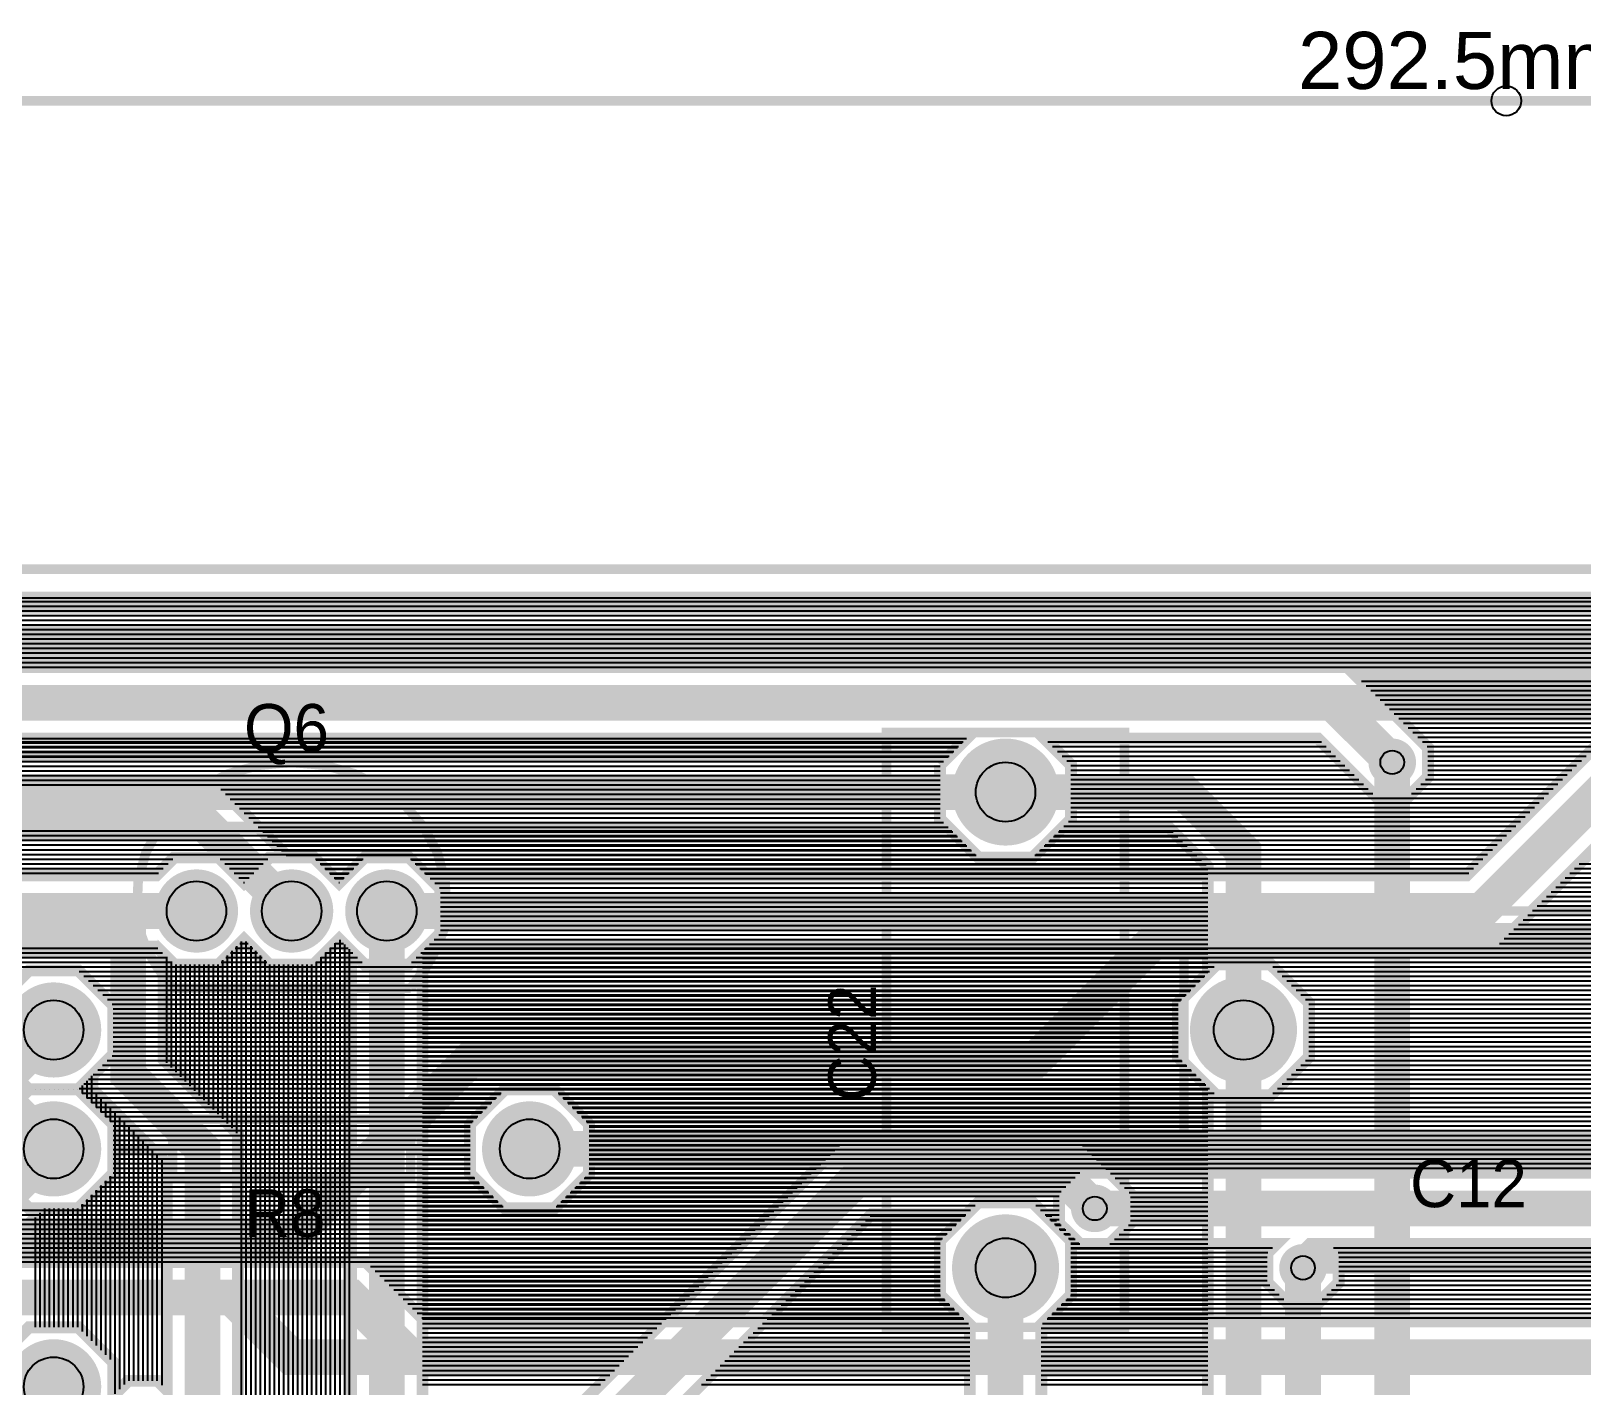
# Model space of a CAD drawing. Header units: inches. Extents: x -5.9 to 5.9, y -1.2 to 1.2.
# Drawn here: x -1.11 to 0.194, y 0.069 to 1.208 of the extents above; entities that cross this region are included whole.
import ezdxf

# ---------------------------------------------------------------- set-up
doc = ezdxf.new("R2010")
doc.units = ezdxf.units.IN
doc.layers.get('0').update_dxf_attribs({"linetype": 'CONTINUOUS'})

# ---------------------------------------------------------------- blocks, each defined once
blk = doc.blocks.new('EPAD')
at = {"const_width": 0.5}
blk.add_lwpolyline([(-0.25, 0, 1), (0.25, 0, 1)], format="xyb", close=True, dxfattribs=at)

msp = doc.modelspace()

# ---------------------------------------------------------------- linework, layer by layer
for points, const_width in [([(-5.627949, 1.149602), (5.887799, 1.149602)], 0.008), ([(-5.627949, -1.212602), (5.887799, -1.212602), (5.887799, 0.755902), (-5.627949, 0.755902), (-5.627949, -1.212602)], 0.008), ([(-5.627949, -1.212602), (5.887799, -1.212602), (5.887799, 0.755902), (-5.627949, 0.755902), (-5.627949, -1.212602)], 0.008), ([(-5.627949, -1.212602), (5.887799, -1.212602), (5.887799, 0.755902), (-5.627949, 0.755902), (-5.627949, -1.212602)], 0.008), ([(-5.4853, 0.731902), (5.745151, 0.731902), (5.705477, 0.692228)], 0.01), ([(-5.4853, 0.731902), (5.745151, 0.731902), (5.705477, 0.692228)], 0.01), ([(-5.028367, 0.7235), (3.496485, 0.7235), (3.701485, 0.5185)], 0.01), ([(3.709059, 0.4685), (3.484059, 0.6935), (-5.015941, 0.6935), (-5.065941, 0.6435), (-5.065941, -0.3565), (-4.990941, -0.4315)], 0.03), ([(-4.928367, 0.6735), (0.896485, 0.6735)], 0.01), ([(-1.553367, 0.4985), (-1.00458, 0.4985), (-0.98958, 0.5135), (-0.952302, 0.5135), (-0.930941, 0.492139), (-0.90958, 0.5135), (-0.872302, 0.5135), (-0.850941, 0.492139), (-0.82958, 0.5135), (-0.792302, 0.5135), (-0.777302, 0.4985), (0.096633, 0.4985), (0.261634, 0.6635), (0.006484, 0.6635), (0.046485, 0.6235), (0.046485, 0.6235), (0.064059, 0.605926), (0.064059, 0.581074), (0.046485, 0.5635), (0.021633, 0.5635), (0.004059, 0.581074), (0.004059, 0.581074), (-0.028367, 0.6135), (-0.25816, 0.6135), (-0.235941, 0.591281), (-0.235941, 0.545719), (-0.268159, 0.5135), (-0.313722, 0.5135), (-0.338722, 0.5385), (-1.978515, 0.5385)], 0.01), ([(0.934059, 0.5935), (0.884059, 0.6435), (-4.915941, 0.6435), (-4.990941, 0.5685)], 0.03), ([(0.034059, 0.5935), (-0.015941, 0.6435), (-4.315941, 0.6435), (-4.490941, 0.4685)], 0.03), ([(0.884059, 0.4935), (0.884059, 0.5935), (0.834059, 0.6435), (-3.240941, 0.6435), (-3.290941, 0.5935), (-3.290941, 0.2685)], 0.03), ([(2.209059, 0.5685), (2.134059, 0.6435), (0.284059, 0.6435), (0.109059, 0.4685), (-0.810941, 0.4685)], 0.03), ([(-2.565231, 0.6135), (-0.323722, 0.6135), (-0.345941, 0.591281)], 0.01), ([(-2.003367, 0.5985), (-0.338722, 0.5985), (-0.323722, 0.6135), (-2.565231, 0.6135)], 0.01), ([(0.296485, 0.6135), (0.121485, 0.4385), (-0.777302, 0.4385), (-0.792302, 0.4235), (-0.82958, 0.4235), (-0.850941, 0.444861), (-0.872302, 0.4235), (-0.90958, 0.4235), (-0.930941, 0.444861), (-0.952302, 0.4235), (-0.98958, 0.4235), (-1.00458, 0.4385), (-1.528515, 0.4385)], 0.01), ([(-0.390941, 0.1185), (-0.190941, 0.1185), (-0.190941, 0.6185), (-0.390941, 0.6185), (-0.390941, 0.1185)], 0.008), ([(-0.390941, 0.1185), (-0.190941, 0.1185), (-0.190941, 0.6185), (-0.390941, 0.6185), (-0.390941, 0.1185)], 0.008), ([(-0.390941, 0.1185), (-0.190941, 0.1185), (-0.190941, 0.6185), (-0.390941, 0.6185), (-0.390941, 0.1185)], 0.008), ([(0.034059, -0.6065), (0.034059, 0.5935)], 0.03), ([(-1.020941, 0.4685), (-1.019905, 0.494058), (-1.013417, 0.517694), (-1.002028, 0.53895), (-0.986293, 0.557367), (-0.966763, 0.572489), (-0.943993, 0.583856), (-0.918534, 0.591013), (-0.890941, 0.5935)], 0.008), ([(-1.020941, 0.4685), (-1.019905, 0.494058), (-1.013417, 0.517694), (-1.002028, 0.53895), (-0.986293, 0.557367), (-0.966763, 0.572489), (-0.943993, 0.583856), (-0.918534, 0.591013), (-0.890941, 0.5935)], 0.008), ([(-1.020941, 0.4685), (-1.019905, 0.494058), (-1.013417, 0.517694), (-1.002028, 0.53895), (-0.986293, 0.557367), (-0.966763, 0.572489), (-0.943993, 0.583856), (-0.918534, 0.591013), (-0.890941, 0.5935)], 0.008), ([(-0.760941, 0.4685), (-0.761977, 0.494058), (-0.768465, 0.517694), (-0.779854, 0.53895), (-0.795589, 0.557367), (-0.815119, 0.572489), (-0.837889, 0.583856), (-0.863348, 0.591013), (-0.890941, 0.5935)], 0.008), ([(-0.760941, 0.4685), (-0.761977, 0.494058), (-0.768465, 0.517694), (-0.779854, 0.53895), (-0.795589, 0.557367), (-0.815119, 0.572489), (-0.837889, 0.583856), (-0.863348, 0.591013), (-0.890941, 0.5935)], 0.008), ([(-0.760941, 0.4685), (-0.761977, 0.494058), (-0.768465, 0.517694), (-0.779854, 0.53895), (-0.795589, 0.557367), (-0.815119, 0.572489), (-0.837889, 0.583856), (-0.863348, 0.591013), (-0.890941, 0.5935)], 0.008), ([(-0.345941, 0.591281), (-0.345941, 0.545719), (-0.313722, 0.5135), (-0.268159, 0.5135), (-0.243159, 0.5385), (-0.153367, 0.5385), (-0.120941, 0.506074), (-0.120941, 0.416281), (-0.145941, 0.391281), (-0.145941, 0.345719), (-0.120941, 0.320719), (-0.120941, 0.031074)], 0.01), ([(-1.090941, 0.2685), (-1.390941, 0.5685), (-2.590941, 0.5685)], 0.03), ([(-0.780941, -0.079075), (-0.780941, 0.434861), (-0.765941, 0.449861), (-0.765941, 0.487139), (-0.792302, 0.5135), (-0.82958, 0.5135), (-0.850941, 0.492139), (-0.872302, 0.5135), (-0.893515, 0.5135), (-0.953515, 0.5735), (-2.303367, 0.5735)], 0.01), ([(-0.290941, 0.5685), (-1.990941, 0.5685), (-2.090941, 0.4685)], 0.03), ([(1.209059, 0.5685), (1.209059, 0.3935), (1.159059, 0.3435), (0.534059, 0.3435), (0.459059, 0.2685), (-0.690941, 0.2685)], 0.03), ([(-0.090941, 0.3685), (-0.090941, 0.5185), (-0.140941, 0.5685), (-0.290941, 0.5685)], 0.03), ([(-2.590941, 0.4685), (-2.365941, 0.4685), (-2.290941, 0.5435), (-0.965941, 0.5435), (-0.890941, 0.4685)], 0.03), ([(-1.090941, 0.3685), (-1.265941, 0.1935), (-2.230941, 0.1935), (-2.515941, -0.0915), (-4.330941, -0.0915), (-4.890941, 0.4685)], 0.03), ([(-3.290941, -0.0315), (-3.415941, 0.0935), (-3.415941, 0.2935), (-3.365941, 0.3435), (-1.665941, 0.3435), (-1.540941, 0.4685), (-0.970941, 0.4685)], 0.03), ([(4.009059, -0.5315), (3.834059, -0.3565), (3.009059, -0.3565), (2.959059, -0.3065), (2.959059, 0.0435), (2.909059, 0.0935), (-0.890941, 0.0935), (-0.940941, 0.1435), (-2.665941, 0.1435), (-2.990941, 0.4685)], 0.03), ([(-0.810941, 0.4685), (-0.810941, -0.7765), (-0.865941, -0.8315), (-1.090941, -0.8315)], 0.03), ([(-1.020941, 0.4685), (-1.019066, 0.453422), (-1.013441, 0.437875), (-1.004066, 0.421391), (-0.990941, 0.4035)], 0.008), ([(-1.020941, 0.4685), (-1.019066, 0.453422), (-1.013441, 0.437875), (-1.004066, 0.421391), (-0.990941, 0.4035)], 0.008), ([(-1.020941, 0.4685), (-1.019066, 0.453422), (-1.013441, 0.437875), (-1.004066, 0.421391), (-0.990941, 0.4035)], 0.008), ([(-0.760941, 0.4685), (-0.762816, 0.453422), (-0.768441, 0.437875), (-0.777816, 0.421391), (-0.790941, 0.4035)], 0.008), ([(-0.760941, 0.4685), (-0.762816, 0.453422), (-0.768441, 0.437875), (-0.777816, 0.421391), (-0.790941, 0.4035)], 0.008), ([(-0.760941, 0.4685), (-0.762816, 0.453422), (-0.768441, 0.437875), (-0.777816, 0.421391), (-0.790941, 0.4035)], 0.008), ([(-0.140941, 0.2685), (0.359059, 0.2685), (0.359059, 0.4685), (-0.140941, 0.4685), (-0.140941, 0.2685)], 0.008), ([(-0.140941, 0.2685), (0.359059, 0.2685), (0.359059, 0.4685), (-0.140941, 0.4685), (-0.140941, 0.2685)], 0.008), ([(-0.140941, 0.2685), (0.359059, 0.2685), (0.359059, 0.4685), (-0.140941, 0.4685), (-0.140941, 0.2685)], 0.008), ([(-0.965941, -0.7565), (-0.965941, 0.2685), (-1.028441, 0.331), (-1.028441, 0.4435), (-1.140941, 0.4435), (-1.275941, 0.3085), (-1.440941, 0.3085), (-1.605941, 0.1435), (-1.815941, 0.1435), (-1.865941, 0.0935), (-1.865941, -0.6065), (-1.990941, -0.7315)], 0.03), ([(-1.490941, 0.3685), (-1.315941, 0.1935), (-0.890941, 0.1935), (-0.740941, 0.3435), (-0.265941, 0.3435), (-0.165941, 0.4435), (0.309059, 0.4435), (0.309059, 0.3685)], 0.03), ([(-1.140941, 0.047789), (-1.111652, 0.0185), (-1.07023, 0.0185), (-1.045941, 0.04279), (-1.045941, 0.031074), (-1.028367, 0.0135), (-1.003515, 0.0135), (-0.995941, 0.021074), (-0.995941, -0.768926), (-0.978367, -0.7865), (-0.953515, -0.7865), (-0.935941, -0.768926), (-0.935941, 0.280926), (-0.998441, 0.343426), (-0.998441, 0.432361), (-0.98958, 0.4235), (-0.952302, 0.4235), (-0.930941, 0.444861), (-0.90958, 0.4235), (-0.872302, 0.4235), (-0.850941, 0.444861), (-0.840941, 0.434861)], 0.01), ([(-0.840941, 0.434861), (-0.840941, -0.764074), (-0.878367, -0.8015), (-1.05023, -0.8015), (-1.07023, -0.7815), (-1.111652, -0.7815), (-1.140941, -0.810789)], 0.01), ([(-1.140941, 0.389211), (-1.111652, 0.4185), (-1.07023, 0.4185), (-1.040941, 0.389211), (-1.040941, 0.347789), (-1.07023, 0.3185), (-1.098515, 0.3185), (-1.098516, 0.3185), (-1.07023, 0.3185), (-1.040941, 0.289211), (-1.040941, 0.247789), (-1.07023, 0.2185), (-1.111652, 0.2185), (-1.140941, 0.247789)], 0.01), ([(-1.128515, 0.4135), (-1.116651, 0.4135), (-1.140941, 0.389211)], 0.01), ([(-0.035941, 0.391281), (-0.035941, 0.345719), (-0.068159, 0.3135), (-0.113722, 0.3135), (-0.145941, 0.345719), (-0.145941, 0.391281), (-0.113722, 0.4235), (-0.068159, 0.4235), (-0.035941, 0.391281)], 0.01), ([(-0.990941, 0.4035), (-0.790941, 0.4035)], 0.008), ([(-0.990941, 0.4035), (-0.790941, 0.4035)], 0.008), ([(-0.990941, 0.4035), (-0.790941, 0.4035)], 0.008), ([(-0.090941, 0.3685), (-0.090941, 0.0435)], 0.03), ([(-1.140941, 0.347789), (-1.111652, 0.3185), (-1.07023, 0.3185), (-1.058441, 0.33029), (-1.058441, 0.318574), (-0.995941, 0.256074), (-0.995941, 0.065926), (-1.003515, 0.0735), (-1.028367, 0.0735), (-1.040941, 0.060926), (-1.040941, 0.089211), (-1.07023, 0.1185), (-1.111652, 0.1185), (-1.140941, 0.089211)], 0.01), ([(-1.140941, 0.289211), (-1.111652, 0.3185), (-1.07023, 0.3185), (-1.040941, 0.289211)], 0.01), ([(-0.640941, 0.289211), (-0.640941, 0.247789), (-0.67023, 0.2185), (-0.711652, 0.2185), (-0.740941, 0.247789), (-0.740941, 0.289211), (-0.711652, 0.3185), (-0.67023, 0.3185), (-0.640941, 0.289211)], 0.01), ([(-0.640941, 0.289211), (-0.640941, 0.247789), (-0.67023, 0.2185), (-0.711652, 0.2185), (-0.740941, 0.247789), (-0.740941, 0.289211), (-0.711652, 0.3185), (-0.67023, 0.3185), (-0.640941, 0.289211)], 0.01), ([(-1.040941, 0.289211), (-1.040941, 0.247789), (-1.07023, 0.2185), (-1.098515, 0.2185), (-1.360941, -0.043926)], 0.01), ([(-0.990941, 0.2435), (-0.790941, 0.2435), (-0.790941, 0.2935), (-0.990941, 0.2935), (-0.990941, 0.2435)], 0.008), ([(-0.990941, 0.2435), (-0.790941, 0.2435), (-0.790941, 0.2935), (-0.990941, 0.2935), (-0.990941, 0.2435)], 0.008), ([(-0.990941, 0.2435), (-0.790941, 0.2435), (-0.790941, 0.2935), (-0.990941, 0.2935), (-0.990941, 0.2435)], 0.008), ([(-1.090941, 0.2685), (-1.390941, -0.0315), (-1.390941, -0.3815)], 0.03), ([(-0.260941, -0.168926), (-0.260941, 0.120719), (-0.235941, 0.145719), (-0.235941, 0.191281), (-0.25816, 0.2135), (-0.253367, 0.2135), (-0.245941, 0.206074), (-0.245941, 0.206074), (-0.228367, 0.1885), (-0.203515, 0.1885), (-0.185941, 0.206074), (-0.185941, 0.230926), (-0.203515, 0.2485), (-0.203515, 0.2485), (-0.228515, 0.2735), (-0.428367, 0.2735), (-0.683367, 0.0185)], 0.01), ([(-0.990941, 0.2685), (-1.040941, 0.2685)], 0.008), ([(-0.990941, 0.2685), (-1.040941, 0.2685)], 0.008), ([(-0.990941, 0.2685), (-1.040941, 0.2685)], 0.008), ([(-0.740941, 0.2685), (-0.790941, 0.2685)], 0.008), ([(-0.740941, 0.2685), (-0.790941, 0.2685)], 0.008), ([(-0.740941, 0.2685), (-0.790941, 0.2685)], 0.008), ([(-0.690941, -0.0315), (-0.415941, 0.2435), (-0.240941, 0.2435), (-0.215941, 0.2185)], 0.03), ([(0.396633, 0.1885), (-0.018515, 0.1885), (-0.010941, 0.180926), (-0.010941, 0.156074), (-0.028515, 0.1385), (-0.053367, 0.1385), (-0.070941, 0.156074), (-0.070941, 0.180926), (-0.063367, 0.1885), (-0.228367, 0.1885), (-0.245941, 0.206074), (-0.245941, 0.230926), (-0.228367, 0.2485), (0.421485, 0.2485)], 0.01), ([(-1.243516, 0.1735), (-0.828515, 0.1735), (-0.778515, 0.1235), (-0.323722, 0.1235), (-0.345941, 0.145719), (-0.345941, 0.191281), (-0.313722, 0.2235), (-0.268159, 0.2235), (-0.235941, 0.191281), (-0.235941, 0.145719), (-0.25816, 0.1235), (1.986633, 0.1235)], 0.01), ([(-0.215941, 0.2185), (0.409059, 0.2185), (0.434059, 0.1935), (1.209059, 0.1935), (1.234059, 0.2185)], 0.03), ([(-0.640941, -0.023926), (-0.403515, 0.2135), (-0.323722, 0.2135), (-0.345941, 0.191281), (-0.345941, 0.145719), (-0.320941, 0.120719), (-0.320941, 0.040926)], 0.01), ([(3.309059, 0.1685), (3.234059, 0.0935), (-0.790941, 0.0935), (-0.840941, 0.1435), (-1.715941, 0.1435), (-1.765941, 0.0935)], 0.03), ([(-0.290941, -0.1565), (-0.290941, 0.1685)], 0.03), ([(1.809059, 0.1785), (-0.030941, 0.1785), (-0.040941, 0.1685)], 0.03), ([(-0.040941, 0.1685), (-0.040941, -0.2315)], 0.03), ([(-1.465231, 0.1135), (-1.116651, 0.1135), (-1.140941, 0.089211)], 0.01)]:
    msp.add_lwpolyline(points, dxfattribs=dict(const_width=const_width))
for points in [[(-5.4853, 0.731902), (5.745151, 0.731902)], [(-5.4853, 0.731902), (5.745151, 0.731902)], [(-5.482119, 0.72872), (5.74197, 0.72872)], [(-5.482119, 0.72872), (5.74197, 0.72872)], [(-5.478182, 0.724783), (5.738033, 0.724783)], [(-5.478182, 0.724783), (5.738033, 0.724783)], [(-5.474245, 0.720846), (1.81898, 0.720846)], [(-5.470308, 0.716909), (1.815043, 0.716909)], [(-5.466371, 0.712972), (1.811106, 0.712972)], [(-5.462434, 0.709035), (1.807169, 0.709035)], [(-5.458497, 0.705098), (1.803232, 0.705098)], [(-5.45456, 0.701161), (1.799295, 0.701161)], [(-5.450623, 0.697224), (1.795358, 0.697224)], [(-5.446686, 0.693287), (1.791421, 0.693287)], [(-5.445626, 0.68935), (1.787484, 0.68935)], [(-5.445626, 0.685413), (1.783547, 0.685413)], [(-5.445626, 0.681476), (1.77961, 0.681476)], [(-5.445626, 0.677539), (1.775673, 0.677539)], [(-5.445626, 0.673602), (1.771736, 0.673602)], [(0.008193, 0.661791), (0.259925, 0.661791)], [(0.01213, 0.657854), (0.255988, 0.657854)], [(0.016067, 0.653917), (0.252051, 0.653917)], [(0.020004, 0.64998), (0.248114, 0.64998)], [(0.023941, 0.646043), (0.244177, 0.646043)], [(0.027878, 0.642106), (0.24024, 0.642106)], [(0.031815, 0.638169), (0.236303, 0.638169)], [(0.035752, 0.634232), (0.232366, 0.634232)], [(0.039689, 0.630295), (0.228429, 0.630295)], [(0.043626, 0.626358), (0.224492, 0.626358)], [(-2.565231, 0.6135), (-0.323722, 0.6135)], [(0.047564, 0.622421), (0.220555, 0.622421)], [(0.051501, 0.618484), (0.216618, 0.618484)], [(0.055438, 0.614547), (0.212681, 0.614547)], [(-2.562341, 0.61061), (-0.326612, 0.61061)], [(-2.561632, 0.609901), (-0.327321, 0.609901)], [(-2.558404, 0.606673), (-0.330549, 0.606673)], [(-2.557695, 0.605964), (-0.331258, 0.605964)], [(-2.554467, 0.602736), (-0.334486, 0.602736)], [(-2.553758, 0.602027), (-0.335195, 0.602027)], [(-0.25527, 0.61061), (-0.025476, 0.61061)], [(-0.251333, 0.606673), (-0.021539, 0.606673)], [(-0.247396, 0.602736), (-0.017602, 0.602736)], [(0.059375, 0.61061), (0.208744, 0.61061)], [(0.063312, 0.606673), (0.204807, 0.606673)], [(0.064059, 0.602736), (0.20087, 0.602736)], [(-2.55053, 0.598799), (-0.338423, 0.598799)], [(-2.549821, 0.59809), (-0.339132, 0.59809)], [(-2.545884, 0.594153), (-0.343069, 0.594153)], [(-2.541947, 0.590216), (-0.345941, 0.590216)], [(-0.243459, 0.598799), (-0.013665, 0.598799)], [(-0.239522, 0.594862), (-0.009728, 0.594862)], [(-0.235941, 0.590925), (-0.005791, 0.590925)], [(-0.235941, 0.586988), (-0.001854, 0.586988)], [(0.064059, 0.598799), (0.196933, 0.598799)], [(0.064059, 0.594862), (0.192996, 0.594862)], [(0.064059, 0.590925), (0.189059, 0.590925)], [(0.064059, 0.586988), (0.185122, 0.586988)], [(-2.540941, 0.586279), (-0.345941, 0.586279)], [(-2.540941, 0.582342), (-0.345941, 0.582342)], [(-2.540941, 0.578405), (-0.345941, 0.578405)], [(-2.540941, 0.574468), (-0.345941, 0.574468)], [(-0.235941, 0.583051), (0.002083, 0.583051)], [(-0.235941, 0.579114), (0.006019, 0.579114)], [(-0.235941, 0.575177), (0.009956, 0.575177)], [(0.058162, 0.575177), (0.173311, 0.575177)], [(0.062099, 0.579114), (0.177248, 0.579114)], [(0.064059, 0.583051), (0.181185, 0.583051)], [(-0.950547, 0.570531), (-0.345941, 0.570531)], [(-0.94661, 0.566594), (-0.345941, 0.566594)], [(-0.942673, 0.562657), (-0.345941, 0.562657)], [(-0.235941, 0.57124), (0.013893, 0.57124)], [(-0.235941, 0.567303), (0.01783, 0.567303)], [(-0.235941, 0.563366), (0.1615, 0.563366)], [(0.050288, 0.567303), (0.165437, 0.567303)], [(0.054225, 0.57124), (0.169374, 0.57124)], [(-0.938736, 0.55872), (-0.345941, 0.55872)], [(-0.934799, 0.554783), (-0.345941, 0.554783)], [(-0.930862, 0.550846), (-0.345941, 0.550846)], [(-0.235941, 0.559429), (0.157563, 0.559429)], [(-0.235941, 0.555492), (0.153626, 0.555492)], [(-0.235941, 0.551555), (0.149689, 0.551555)], [(-0.235941, 0.547618), (0.145752, 0.547618)], [(-1.981209, 0.535807), (-0.336029, 0.535807)], [(-0.926925, 0.546909), (-0.345941, 0.546909)], [(-0.922988, 0.542972), (-0.343194, 0.542972)], [(-0.919051, 0.539035), (-0.339257, 0.539035)], [(-0.915114, 0.535098), (-0.33532, 0.535098)], [(-0.246562, 0.535098), (-0.149964, 0.535098)], [(-0.245853, 0.535807), (0.133941, 0.535807)], [(-0.241916, 0.539744), (0.137878, 0.539744)], [(-0.237979, 0.543681), (0.141815, 0.543681)], [(-1.99302, 0.523996), (-0.324218, 0.523996)], [(-1.989083, 0.527933), (-0.328155, 0.527933)], [(-1.985146, 0.53187), (-0.332092, 0.53187)], [(-0.911177, 0.531161), (-0.331383, 0.531161)], [(-0.90724, 0.527224), (-0.327446, 0.527224)], [(-0.903303, 0.523287), (-0.323509, 0.523287)], [(-0.258373, 0.523287), (-0.138153, 0.523287)], [(-0.257664, 0.523996), (0.12213, 0.523996)], [(-0.254436, 0.527224), (-0.14209, 0.527224)], [(-0.253727, 0.527933), (0.126067, 0.527933)], [(-0.250499, 0.531161), (-0.146027, 0.531161)], [(-0.24979, 0.53187), (0.130004, 0.53187)], [(-1.996957, 0.520059), (-0.320281, 0.520059)], [(-1.667853, 0.516122), (-0.316344, 0.516122)], [(-1.663916, 0.512185), (-0.990895, 0.512185)], [(-0.950987, 0.512185), (-0.910895, 0.512185)], [(-0.899366, 0.51935), (-0.319572, 0.51935)], [(-0.895429, 0.515413), (-0.315635, 0.515413)], [(-0.870987, 0.512185), (-0.830895, 0.512185)], [(-0.870278, 0.511476), (-0.831604, 0.511476)], [(-0.790987, 0.512185), (0.110319, 0.512185)], [(-0.790278, 0.511476), (-0.126342, 0.511476)], [(-0.266247, 0.515413), (-0.130279, 0.515413)], [(-0.265538, 0.516122), (0.114256, 0.516122)], [(-0.26231, 0.51935), (-0.134216, 0.51935)], [(-0.261601, 0.520059), (0.118193, 0.520059)], [(-1.659979, 0.508248), (-0.994832, 0.508248)], [(-1.656042, 0.504311), (-0.998769, 0.504311)], [(-1.652105, 0.500374), (-1.002706, 0.500374)], [(-0.94705, 0.508248), (-0.914832, 0.508248)], [(-0.943113, 0.504311), (-0.918769, 0.504311)], [(-0.939176, 0.500374), (-0.922706, 0.500374)], [(-0.935239, 0.496437), (-0.926643, 0.496437)], [(-0.86705, 0.508248), (-0.834832, 0.508248)], [(-0.866341, 0.507539), (-0.835541, 0.507539)], [(-0.863113, 0.504311), (-0.838769, 0.504311)], [(-0.862404, 0.503602), (-0.839478, 0.503602)], [(-0.859176, 0.500374), (-0.842706, 0.500374)], [(-0.858467, 0.499665), (-0.843415, 0.499665)], [(-0.855239, 0.496437), (-0.846643, 0.496437)], [(-0.85453, 0.495728), (-0.847352, 0.495728)], [(-0.78705, 0.508248), (0.106382, 0.508248)], [(-0.786341, 0.507539), (-0.122405, 0.507539)], [(-0.783113, 0.504311), (0.102445, 0.504311)], [(-0.782404, 0.503602), (-0.120941, 0.503602)], [(-0.779176, 0.500374), (0.098508, 0.500374)], [(-0.778467, 0.499665), (-0.120941, 0.499665)], [(-0.77453, 0.495728), (-0.120941, 0.495728)], [(0.179421, 0.496437), (0.454059, 0.496437)], [(0.183358, 0.500374), (0.454059, 0.500374)], [(0.187295, 0.504311), (0.454059, 0.504311)], [(0.191232, 0.508248), (0.454059, 0.508248)], [(-0.931302, 0.4925), (-0.93058, 0.4925)], [(-0.851302, 0.4925), (-0.85058, 0.4925)], [(-0.770593, 0.491791), (-0.120941, 0.491791)], [(-0.766656, 0.487854), (-0.120941, 0.487854)], [(-0.765941, 0.483917), (-0.120941, 0.483917)], [(0.16761, 0.484626), (0.454059, 0.484626)], [(0.171547, 0.488563), (0.454059, 0.488563)], [(0.175484, 0.4925), (0.454059, 0.4925)], [(-0.765941, 0.47998), (-0.120941, 0.47998)], [(-0.765941, 0.476043), (-0.120941, 0.476043)], [(-0.765941, 0.472106), (-0.120941, 0.472106)], [(0.155799, 0.472815), (0.295948, 0.472815)], [(0.159736, 0.476752), (0.454059, 0.476752)], [(0.163673, 0.480689), (0.454059, 0.480689)], [(-0.765941, 0.468169), (-0.120941, 0.468169)], [(-0.765941, 0.464232), (-0.120941, 0.464232)], [(-0.765941, 0.460295), (-0.120941, 0.460295)], [(-0.765941, 0.456358), (-0.120941, 0.456358)], [(0.140051, 0.457067), (0.2802, 0.457067)], [(0.143988, 0.461004), (0.284137, 0.461004)], [(0.147925, 0.464941), (0.288074, 0.464941)], [(0.151862, 0.468878), (0.292011, 0.468878)], [(-0.85027, -0.773404), (-0.85027, 0.444191)], [(-0.771255, 0.444547), (-0.120941, 0.444547)], [(-0.767318, 0.448484), (-0.120941, 0.448484)], [(-0.765941, 0.452421), (-0.120941, 0.452421)], [(0.12824, 0.445256), (0.279059, 0.445256)], [(0.132177, 0.449193), (0.279059, 0.449193)], [(0.136114, 0.45313), (0.279059, 0.45313)], [(-1.533571, 0.433445), (-0.999525, 0.433445)], [(-1.529634, 0.437382), (-1.003462, 0.437382)], [(-0.944759, 0.289743), (-0.944759, 0.431043)], [(-0.942357, 0.433445), (-0.919525, 0.433445)], [(-0.940822, 0.285806), (-0.940822, 0.43498)], [(-0.93842, 0.437382), (-0.923462, 0.437382)], [(-0.936885, 0.281869), (-0.936885, 0.438917)], [(-0.934483, 0.441319), (-0.927399, 0.441319)], [(-0.932948, -0.8015), (-0.932948, 0.442854)], [(-0.929011, -0.8015), (-0.929011, 0.442931)], [(-0.925074, -0.8015), (-0.925074, 0.438994)], [(-0.921137, -0.8015), (-0.921137, 0.435057)], [(-0.9172, -0.8015), (-0.9172, 0.43112)], [(-0.862357, 0.433445), (-0.839525, 0.433445)], [(-0.862081, -0.785215), (-0.862081, 0.43372)], [(-0.85842, 0.437382), (-0.843462, 0.437382)], [(-0.858144, -0.781278), (-0.858144, 0.437657)], [(-0.854483, 0.441319), (-0.847399, 0.441319)], [(-0.854207, -0.777341), (-0.854207, 0.441594)], [(-0.846333, -0.769467), (-0.846333, 0.440254)], [(-0.842396, -0.76553), (-0.842396, 0.436317)], [(-0.782357, 0.433445), (0.279059, 0.433445)], [(-0.780941, 0.432736), (-0.120941, 0.432736)], [(-0.779129, 0.436673), (-0.120941, 0.436673)], [(-0.77842, 0.437382), (0.279059, 0.437382)], [(-0.775192, 0.44061), (-0.120941, 0.44061)], [(0.124303, 0.441319), (0.279059, 0.441319)], [(-1.545382, 0.421634), (-0.115588, 0.421634)], [(-1.541445, 0.425571), (-0.991651, 0.425571)], [(-1.537508, 0.429508), (-0.995588, 0.429508)], [(-1.069428, 0.417697), (-0.119525, 0.417697)], [(-0.99594, 0.340924), (-0.99594, 0.42986)], [(-0.992003, 0.336987), (-0.992003, 0.425923)], [(-0.988066, 0.33305), (-0.988066, 0.4235)], [(-0.984129, 0.329113), (-0.984129, 0.4235)], [(-0.980192, 0.325176), (-0.980192, 0.4235)], [(-0.976255, 0.321239), (-0.976255, 0.4235)], [(-0.972318, 0.317302), (-0.972318, 0.4235)], [(-0.968381, 0.313365), (-0.968381, 0.4235)], [(-0.964444, 0.309428), (-0.964444, 0.4235)], [(-0.960507, 0.305491), (-0.960507, 0.4235)], [(-0.95657, 0.301554), (-0.95657, 0.4235)], [(-0.952633, 0.297617), (-0.952633, 0.4235)], [(-0.950231, 0.425571), (-0.911651, 0.425571)], [(-0.948696, 0.29368), (-0.948696, 0.427106)], [(-0.946294, 0.429508), (-0.915588, 0.429508)], [(-0.913263, -0.8015), (-0.913263, 0.427183)], [(-0.909326, -0.8015), (-0.909326, 0.4235)], [(-0.905389, -0.8015), (-0.905389, 0.4235)], [(-0.901452, -0.8015), (-0.901452, 0.4235)], [(-0.897515, -0.8015), (-0.897515, 0.4235)], [(-0.893578, -0.8015), (-0.893578, 0.4235)], [(-0.889641, -0.8015), (-0.889641, 0.4235)], [(-0.885704, -0.8015), (-0.885704, 0.4235)], [(-0.881767, -0.8015), (-0.881767, 0.4235)], [(-0.87783, -0.800963), (-0.87783, 0.4235)], [(-0.873893, -0.797026), (-0.873893, 0.4235)], [(-0.870231, 0.425571), (-0.831651, 0.425571)], [(-0.869956, -0.793089), (-0.869956, 0.425846)], [(-0.866294, 0.429508), (-0.835588, 0.429508)], [(-0.866019, -0.789152), (-0.866019, 0.429783)], [(-0.790231, 0.425571), (0.284562, 0.425571)], [(-0.786294, 0.429508), (0.280625, 0.429508)], [(-0.780941, 0.428799), (-0.120941, 0.428799)], [(-0.780941, 0.424862), (-0.120941, 0.424862)], [(-0.780941, 0.420925), (-0.120941, 0.420925)], [(-0.066294, 0.421634), (0.284412, 0.421634)], [(-0.062357, 0.417697), (0.280475, 0.417697)], [(-1.065491, 0.41376), (-0.123462, 0.41376)], [(-1.061554, 0.409823), (-0.127399, 0.409823)], [(-1.057617, 0.405886), (-0.131336, 0.405886)], [(-0.780941, 0.416988), (-0.120941, 0.416988)], [(-0.780941, 0.413051), (-0.124171, 0.413051)], [(-0.780941, 0.409114), (-0.128108, 0.409114)], [(-0.780941, 0.405177), (-0.132045, 0.405177)], [(-0.05842, 0.41376), (0.276538, 0.41376)], [(-0.054483, 0.409823), (0.272601, 0.409823)], [(-0.050546, 0.405886), (0.268664, 0.405886)], [(-1.05368, 0.401949), (-0.135273, 0.401949)], [(-1.049743, 0.398012), (-0.13921, 0.398012)], [(-1.045806, 0.394075), (-0.143147, 0.394075)], [(-0.780941, 0.40124), (-0.135982, 0.40124)], [(-0.780941, 0.397303), (-0.139919, 0.397303)], [(-0.780941, 0.393366), (-0.143856, 0.393366)], [(-0.046609, 0.401949), (0.264727, 0.401949)], [(-0.042672, 0.398012), (0.26079, 0.398012)], [(-0.038735, 0.394075), (0.256853, 0.394075)], [(-1.041869, 0.390138), (-0.145941, 0.390138)], [(-1.040941, 0.386201), (-0.145941, 0.386201)], [(-1.040941, 0.382264), (-0.145941, 0.382264)], [(-1.040941, 0.378327), (-0.145941, 0.378327)], [(-0.780941, 0.389429), (-0.145941, 0.389429)], [(-0.780941, 0.385492), (-0.145941, 0.385492)], [(-0.780941, 0.381555), (-0.145941, 0.381555)], [(-0.035941, 0.390138), (0.254059, 0.390138)], [(-0.035941, 0.386201), (0.254059, 0.386201)], [(-0.035941, 0.382264), (0.254059, 0.382264)], [(-0.035941, 0.378327), (0.254059, 0.378327)], [(-1.040941, 0.37439), (-0.145941, 0.37439)], [(-1.040941, 0.370453), (-0.145941, 0.370453)], [(-1.040941, 0.366516), (-0.145941, 0.366516)], [(-0.780941, 0.377618), (-0.145941, 0.377618)], [(-0.780941, 0.373681), (-0.145941, 0.373681)], [(-0.780941, 0.369744), (-0.145941, 0.369744)], [(-0.780941, 0.365807), (-0.145941, 0.365807)], [(-0.035941, 0.37439), (0.254059, 0.37439)], [(-0.035941, 0.370453), (0.254059, 0.370453)], [(-0.035941, 0.366516), (0.254059, 0.366516)], [(-1.040941, 0.362579), (-0.145941, 0.362579)], [(-1.040941, 0.358642), (-0.145941, 0.358642)], [(-1.040941, 0.354705), (-0.145941, 0.354705)], [(-0.780941, 0.36187), (-0.145941, 0.36187)], [(-0.780941, 0.357933), (-0.145941, 0.357933)], [(-0.780941, 0.353996), (-0.145941, 0.353996)], [(-0.035941, 0.362579), (0.254059, 0.362579)], [(-0.035941, 0.358642), (0.254059, 0.358642)], [(-0.035941, 0.354705), (0.254059, 0.354705)], [(-1.049774, 0.338957), (-0.139179, 0.338957)], [(-1.045837, 0.342894), (-0.143116, 0.342894)], [(-1.0419, 0.346831), (-0.145941, 0.346831)], [(-1.040941, 0.350768), (-0.145941, 0.350768)], [(-0.780941, 0.350059), (-0.145941, 0.350059)], [(-0.780941, 0.346122), (-0.145941, 0.346122)], [(-0.780941, 0.342185), (-0.142407, 0.342185)], [(-0.042703, 0.338957), (0.260821, 0.338957)], [(-0.038766, 0.342894), (0.256884, 0.342894)], [(-0.035941, 0.350768), (0.254059, 0.350768)], [(-0.035941, 0.346831), (0.254059, 0.346831)], [(-1.061585, 0.327146), (-0.127368, 0.327146)], [(-1.058932, 0.307201), (-1.058932, 0.329799)], [(-1.057648, 0.331083), (-0.131305, 0.331083)], [(-1.053711, 0.33502), (-0.135242, 0.33502)], [(-0.780941, 0.338248), (-0.13847, 0.338248)], [(-0.780941, 0.334311), (-0.134533, 0.334311)], [(-0.780941, 0.330374), (-0.130596, 0.330374)], [(-0.780941, 0.326437), (-0.126659, 0.326437)], [(-0.054514, 0.327146), (0.272632, 0.327146)], [(-0.050577, 0.331083), (0.268695, 0.331083)], [(-0.04664, 0.33502), (0.264758, 0.33502)], [(-1.106176, 0.3185), (-1.106176, 0.3185)], [(-1.102239, 0.3185), (-1.102239, 0.3185)], [(-1.098302, 0.3185), (-1.098302, 0.3185)], [(-1.094365, 0.3185), (-1.094365, 0.3185)], [(-1.090428, 0.3185), (-1.090428, 0.3185)], [(-1.086491, 0.3185), (-1.086491, 0.3185)], [(-1.082554, 0.3185), (-1.082554, 0.3185)], [(-1.078617, 0.3185), (-1.078617, 0.3185)], [(-1.07468, 0.3185), (-1.07468, 0.3185)], [(-1.070743, 0.3185), (-1.070743, 0.3185)], [(-1.069459, 0.319272), (-0.119494, 0.319272)], [(-1.067065, 0.315335), (-0.714817, 0.315335)], [(-1.066806, 0.315075), (-1.066806, 0.321925)], [(-1.065522, 0.323209), (-0.123431, 0.323209)], [(-1.062869, 0.311138), (-1.062869, 0.325862)], [(-1.054995, 0.303264), (-1.054995, 0.315129)], [(-0.780941, 0.3225), (-0.122722, 0.3225)], [(-0.780941, 0.318563), (-0.120941, 0.318563)], [(-0.780941, 0.314626), (-0.715526, 0.314626)], [(-0.667065, 0.315335), (-0.115557, 0.315335)], [(-0.666356, 0.314626), (-0.120941, 0.314626)], [(-0.066325, 0.315335), (0.284443, 0.315335)], [(-0.062388, 0.319272), (0.280506, 0.319272)], [(-0.058451, 0.323209), (0.276569, 0.323209)], [(-1.063128, 0.311398), (-0.718754, 0.311398)], [(-1.059191, 0.307461), (-0.722691, 0.307461)], [(-1.055254, 0.303524), (-0.726628, 0.303524)], [(-1.051058, 0.299327), (-1.051058, 0.311192)], [(-1.047121, 0.29539), (-1.047121, 0.307255)], [(-1.043184, 0.291453), (-1.043184, 0.303318)], [(-0.780941, 0.310689), (-0.719463, 0.310689)], [(-0.780941, 0.306752), (-0.7234, 0.306752)], [(-0.780941, 0.302815), (-0.727337, 0.302815)], [(-0.663128, 0.311398), (0.574176, 0.311398)], [(-0.662419, 0.310689), (-0.120941, 0.310689)], [(-0.659191, 0.307461), (0.570239, 0.307461)], [(-0.658482, 0.306752), (-0.120941, 0.306752)], [(-0.655254, 0.303524), (0.566302, 0.303524)], [(-0.654545, 0.302815), (-0.120941, 0.302815)], [(-1.051317, 0.299587), (-0.730565, 0.299587)], [(-1.04738, 0.29565), (-0.734502, 0.29565)], [(-1.043443, 0.291713), (-0.738439, 0.291713)], [(-1.040941, 0.287776), (-0.740941, 0.287776)], [(-1.039247, 0.06262), (-1.039247, 0.299381)], [(-1.03531, 0.066557), (-1.03531, 0.295444)], [(-1.031373, 0.070494), (-1.031373, 0.291507)], [(-1.027436, 0.0735), (-1.027436, 0.28757)], [(-0.780941, 0.298878), (-0.731274, 0.298878)], [(-0.780941, 0.294941), (-0.735211, 0.294941)], [(-0.780941, 0.291004), (-0.739148, 0.291004)], [(-0.780941, 0.287067), (-0.740941, 0.287067)], [(-0.651317, 0.299587), (0.562365, 0.299587)], [(-0.650608, 0.298878), (-0.120941, 0.298878)], [(-0.64738, 0.29565), (0.558428, 0.29565)], [(-0.646671, 0.294941), (-0.120941, 0.294941)], [(-0.643443, 0.291713), (0.554491, 0.291713)], [(-0.642734, 0.291004), (-0.120941, 0.291004)], [(-0.640941, 0.287776), (0.554059, 0.287776)], [(-0.640941, 0.287067), (-0.120941, 0.287067)], [(-1.040941, 0.283839), (-0.740941, 0.283839)], [(-1.040941, 0.279902), (-0.740941, 0.279902)], [(-1.040941, 0.275965), (-0.740941, 0.275965)], [(-1.023499, 0.0735), (-1.023499, 0.283633)], [(-1.019562, 0.0735), (-1.019562, 0.279696)], [(-1.015625, 0.0735), (-1.015625, 0.275759)], [(-0.780941, 0.28313), (-0.740941, 0.28313)], [(-0.780941, 0.279193), (-0.740941, 0.279193)], [(-0.780941, 0.275256), (-0.740941, 0.275256)], [(-0.640941, 0.283839), (0.554059, 0.283839)], [(-0.640941, 0.28313), (-0.120941, 0.28313)], [(-0.640941, 0.279902), (0.554059, 0.279902)], [(-0.640941, 0.279193), (-0.120941, 0.279193)], [(-0.640941, 0.275965), (0.554059, 0.275965)], [(-0.640941, 0.275256), (-0.120941, 0.275256)], [(-1.040941, 0.272028), (-0.740941, 0.272028)], [(-1.040941, 0.268091), (-0.740941, 0.268091)], [(-1.040941, 0.264154), (-0.740941, 0.264154)], [(-1.011688, 0.0735), (-1.011688, 0.271822)], [(-1.007751, 0.0735), (-1.007751, 0.267885)], [(-1.003814, 0.0735), (-1.003814, 0.263948)], [(-0.780941, 0.271319), (-0.740941, 0.271319)], [(-0.780941, 0.267381), (-0.740941, 0.267381)], [(-0.780941, 0.263444), (-0.740941, 0.263444)], [(-0.640941, 0.272028), (0.554059, 0.272028)], [(-0.640941, 0.271319), (-0.430548, 0.271319)], [(-0.640941, 0.268091), (0.554059, 0.268091)], [(-0.640941, 0.267381), (-0.434485, 0.267381)], [(-0.640941, 0.264154), (0.554059, 0.264154)], [(-0.640941, 0.263444), (-0.438422, 0.263444)], [(-0.226334, 0.271319), (-0.120941, 0.271319)], [(-0.222397, 0.267381), (-0.120941, 0.267381)], [(-0.21846, 0.263444), (-0.120941, 0.263444)], [(-1.040941, 0.260217), (-0.740941, 0.260217)], [(-1.040941, 0.25628), (-0.740941, 0.25628)], [(-1.040941, 0.252343), (-0.740941, 0.252343)], [(-1.040941, 0.248406), (-0.740941, 0.248406)], [(-0.999877, 0.069862), (-0.999877, 0.260011)], [(-0.780941, 0.259507), (-0.740941, 0.259507)], [(-0.780941, 0.25557), (-0.740941, 0.25557)], [(-0.780941, 0.251633), (-0.740941, 0.251633)], [(-0.780941, 0.247696), (-0.740848, 0.247696)], [(-0.641034, 0.247696), (-0.45417, 0.247696)], [(-0.640941, 0.260217), (0.554059, 0.260217)], [(-0.640941, 0.259507), (-0.442359, 0.259507)], [(-0.640941, 0.25628), (0.554059, 0.25628)], [(-0.640941, 0.25557), (-0.446296, 0.25557)], [(-0.640941, 0.252343), (0.554059, 0.252343)], [(-0.640941, 0.251633), (-0.450233, 0.251633)], [(-0.640941, 0.248406), (-0.228461, 0.248406)], [(-0.214523, 0.259507), (-0.120941, 0.259507)], [(-0.210586, 0.25557), (-0.120941, 0.25557)], [(-0.206649, 0.251633), (-0.120941, 0.251633)], [(-0.202711, 0.247696), (-0.120941, 0.247696)], [(-1.052136, 0.236594), (-0.729746, 0.236594)], [(-1.051058, 0.099327), (-1.051058, 0.237673)], [(-1.048199, 0.240531), (-0.733683, 0.240531)], [(-1.047121, 0.09539), (-1.047121, 0.24161)], [(-1.044262, 0.244469), (-0.73762, 0.244469)], [(-1.043184, 0.091453), (-1.043184, 0.245547)], [(-0.780941, 0.243759), (-0.736911, 0.243759)], [(-0.780941, 0.239822), (-0.732974, 0.239822)], [(-0.780941, 0.235885), (-0.729037, 0.235885)], [(-0.652845, 0.235885), (-0.465981, 0.235885)], [(-0.652136, 0.236594), (-0.240272, 0.236594)], [(-0.648908, 0.239822), (-0.462044, 0.239822)], [(-0.648199, 0.240531), (-0.236335, 0.240531)], [(-0.644971, 0.243759), (-0.458107, 0.243759)], [(-0.644262, 0.244469), (-0.232398, 0.244469)], [(-0.198774, 0.243759), (-0.120941, 0.243759)], [(-0.194837, 0.239822), (-0.120941, 0.239822)], [(-0.1909, 0.235885), (-0.120941, 0.235885)], [(-1.066806, 0.115075), (-1.066806, 0.221925)], [(-1.063947, 0.224783), (-0.717935, 0.224783)], [(-1.062869, 0.111138), (-1.062869, 0.225862)], [(-1.06001, 0.22872), (-0.721872, 0.22872)], [(-1.058932, 0.107201), (-1.058932, 0.229799)], [(-1.056073, 0.232657), (-0.725809, 0.232657)], [(-1.054995, 0.103264), (-1.054995, 0.233736)], [(-0.780941, 0.231948), (-0.7251, 0.231948)], [(-0.780941, 0.228011), (-0.721163, 0.228011)], [(-0.780941, 0.224074), (-0.717226, 0.224074)], [(-0.664656, 0.224074), (-0.477792, 0.224074)], [(-0.663947, 0.224783), (-0.245941, 0.224783)], [(-0.660719, 0.228011), (-0.473855, 0.228011)], [(-0.66001, 0.22872), (-0.245941, 0.22872)], [(-0.656782, 0.231948), (-0.469918, 0.231948)], [(-0.656073, 0.232657), (-0.244209, 0.232657)], [(-0.186963, 0.231948), (-0.120941, 0.231948)], [(-0.185941, 0.228011), (-0.120941, 0.228011)], [(-0.185941, 0.224074), (-0.120941, 0.224074)], [(-1.20798, 0.209035), (-0.328187, 0.209035)], [(-1.204043, 0.212972), (-0.32425, 0.212972)], [(-1.200106, 0.216909), (-0.320313, 0.216909)], [(-1.106176, 0.1185), (-1.106176, 0.21084)], [(-1.102239, 0.1185), (-1.102239, 0.214777)], [(-1.098302, 0.1185), (-1.098302, 0.2185)], [(-1.094365, 0.1185), (-1.094365, 0.2185)], [(-1.090428, 0.1185), (-1.090428, 0.2185)], [(-1.086491, 0.1185), (-1.086491, 0.2185)], [(-1.082554, 0.1185), (-1.082554, 0.2185)], [(-1.078617, 0.1185), (-1.078617, 0.2185)], [(-1.07468, 0.1185), (-1.07468, 0.2185)], [(-1.070743, 0.1185), (-1.070743, 0.2185)], [(-1.067884, 0.220846), (-0.713998, 0.220846)], [(-0.780941, 0.220137), (-0.713289, 0.220137)], [(-0.780941, 0.2162), (-0.485666, 0.2162)], [(-0.780941, 0.212263), (-0.489603, 0.212263)], [(-0.668593, 0.220137), (-0.481729, 0.220137)], [(-0.667884, 0.220846), (-0.316376, 0.220846)], [(-0.404752, 0.212263), (-0.324959, 0.212263)], [(-0.265506, 0.220846), (-0.245941, 0.220846)], [(-0.261569, 0.216909), (-0.245941, 0.216909)], [(-0.257632, 0.212972), (-0.245941, 0.212972)], [(-0.256923, 0.212263), (-0.25213, 0.212263)], [(-0.253695, 0.209035), (-0.245941, 0.209035)], [(-0.185941, 0.220137), (-0.120941, 0.220137)], [(-0.185941, 0.2162), (-0.120941, 0.2162)], [(-0.185941, 0.212263), (-0.120941, 0.212263)], [(-1.219791, 0.197224), (-0.339998, 0.197224)], [(-1.215854, 0.201161), (-0.336061, 0.201161)], [(-1.211917, 0.205098), (-0.332124, 0.205098)], [(-0.780941, 0.208326), (-0.49354, 0.208326)], [(-0.780941, 0.204389), (-0.497477, 0.204389)], [(-0.780941, 0.200452), (-0.501414, 0.200452)], [(-0.780941, 0.196515), (-0.505351, 0.196515)], [(-0.4205, 0.196515), (-0.340707, 0.196515)], [(-0.416563, 0.200452), (-0.33677, 0.200452)], [(-0.412626, 0.204389), (-0.332833, 0.204389)], [(-0.408689, 0.208326), (-0.328896, 0.208326)], [(-0.252986, 0.208326), (-0.248193, 0.208326)], [(-0.249758, 0.205098), (-0.244965, 0.205098)], [(-0.249049, 0.204389), (-0.244256, 0.204389)], [(-0.245821, 0.201161), (-0.241028, 0.201161)], [(-0.245112, 0.200452), (-0.240319, 0.200452)], [(-0.241884, 0.197224), (-0.237091, 0.197224)], [(-0.241175, 0.196515), (-0.236382, 0.196515)], [(-0.1955, 0.196515), (-0.120941, 0.196515)], [(-0.191563, 0.200452), (-0.120941, 0.200452)], [(-0.187626, 0.204389), (-0.120941, 0.204389)], [(-0.185941, 0.208326), (-0.120941, 0.208326)], [(-1.231602, 0.185413), (-0.345941, 0.185413)], [(-1.227665, 0.18935), (-0.345941, 0.18935)], [(-1.223728, 0.193287), (-0.343935, 0.193287)], [(-0.780941, 0.192578), (-0.509288, 0.192578)], [(-0.780941, 0.188641), (-0.513225, 0.188641)], [(-0.780941, 0.184704), (-0.517162, 0.184704)], [(-0.432311, 0.184704), (-0.345941, 0.184704)], [(-0.428374, 0.188641), (-0.345941, 0.188641)], [(-0.424437, 0.192578), (-0.344644, 0.192578)], [(-0.237947, 0.193287), (-0.233154, 0.193287)], [(-0.237238, 0.192578), (-0.232445, 0.192578)], [(-0.235941, 0.18935), (-0.229217, 0.18935)], [(-0.235941, 0.188641), (-0.228508, 0.188641)], [(-0.235941, 0.185413), (-0.066454, 0.185413)], [(-0.235941, 0.184704), (-0.120941, 0.184704)], [(-0.203374, 0.188641), (-0.120941, 0.188641)], [(-0.199437, 0.192578), (-0.120941, 0.192578)], [(-0.015428, 0.185413), (0.39972, 0.185413)], [(-1.243413, 0.173602), (-0.345941, 0.173602)], [(-1.239476, 0.177539), (-0.345941, 0.177539)], [(-1.235539, 0.181476), (-0.345941, 0.181476)], [(-0.824681, 0.169665), (-0.345941, 0.169665)], [(-0.780941, 0.180767), (-0.521099, 0.180767)], [(-0.780941, 0.17683), (-0.525036, 0.17683)], [(-0.780941, 0.172893), (-0.528973, 0.172893)], [(-0.444122, 0.172893), (-0.345941, 0.172893)], [(-0.440185, 0.17683), (-0.345941, 0.17683)], [(-0.436248, 0.180767), (-0.345941, 0.180767)], [(-0.235941, 0.181476), (-0.070391, 0.181476)], [(-0.235941, 0.180767), (-0.120941, 0.180767)], [(-0.235941, 0.177539), (-0.070941, 0.177539)], [(-0.235941, 0.17683), (-0.120941, 0.17683)], [(-0.235941, 0.173602), (-0.070941, 0.173602)], [(-0.235941, 0.172893), (-0.120941, 0.172893)], [(-0.235941, 0.169665), (-0.070941, 0.169665)], [(-0.011491, 0.181476), (0.403657, 0.181476)], [(-0.010941, 0.177539), (0.407594, 0.177539)], [(-0.010941, 0.173602), (0.411531, 0.173602)], [(-0.010941, 0.169665), (0.415469, 0.169665)], [(-0.820744, 0.165728), (-0.345941, 0.165728)], [(-0.816807, 0.161791), (-0.345941, 0.161791)], [(-0.81287, 0.157854), (-0.345941, 0.157854)], [(-0.780941, 0.168956), (-0.53291, 0.168956)], [(-0.780941, 0.165019), (-0.536847, 0.165019)], [(-0.780941, 0.161082), (-0.540784, 0.161082)], [(-0.780941, 0.157145), (-0.544721, 0.157145)], [(-0.45987, 0.157145), (-0.345941, 0.157145)], [(-0.455933, 0.161082), (-0.345941, 0.161082)], [(-0.451996, 0.165019), (-0.345941, 0.165019)], [(-0.448059, 0.168956), (-0.345941, 0.168956)], [(-0.235941, 0.168956), (-0.120941, 0.168956)], [(-0.235941, 0.165728), (-0.070941, 0.165728)], [(-0.235941, 0.165019), (-0.120941, 0.165019)], [(-0.235941, 0.161791), (-0.070941, 0.161791)], [(-0.235941, 0.161082), (-0.120941, 0.161082)], [(-0.235941, 0.157854), (-0.070941, 0.157854)], [(-0.235941, 0.157145), (-0.120941, 0.157145)], [(-0.010941, 0.165728), (0.419406, 0.165728)], [(-0.010941, 0.161791), (1.756559, 0.161791)], [(-0.010941, 0.157854), (1.756559, 0.157854)], [(-0.808933, 0.153917), (-0.345941, 0.153917)], [(-0.804996, 0.14998), (-0.345941, 0.14998)], [(-0.801059, 0.146043), (-0.345941, 0.146043)], [(-0.780941, 0.153208), (-0.548658, 0.153208)], [(-0.780941, 0.149271), (-0.552595, 0.149271)], [(-0.780941, 0.145334), (-0.556532, 0.145334)], [(-0.471681, 0.145334), (-0.345556, 0.145334)], [(-0.467744, 0.149271), (-0.345941, 0.149271)], [(-0.463807, 0.153208), (-0.345941, 0.153208)], [(-0.236326, 0.145334), (-0.120941, 0.145334)], [(-0.235941, 0.153917), (-0.068784, 0.153917)], [(-0.235941, 0.153208), (-0.120941, 0.153208)], [(-0.235941, 0.14998), (-0.064847, 0.14998)], [(-0.235941, 0.149271), (-0.120941, 0.149271)], [(-0.235941, 0.146043), (-0.06091, 0.146043)], [(-0.020972, 0.146043), (1.756559, 0.146043)], [(-0.017035, 0.14998), (1.756559, 0.14998)], [(-0.013098, 0.153917), (1.756559, 0.153917)], [(-0.797122, 0.142106), (-0.342328, 0.142106)], [(-0.793185, 0.138169), (-0.338391, 0.138169)], [(-0.789248, 0.134232), (-0.334454, 0.134232)], [(-0.780941, 0.141397), (-0.560469, 0.141397)], [(-0.780941, 0.13746), (-0.564406, 0.13746)], [(-0.780941, 0.133523), (-0.568343, 0.133523)], [(-0.483493, 0.133523), (-0.333745, 0.133523)], [(-0.479556, 0.13746), (-0.337682, 0.13746)], [(-0.475619, 0.141397), (-0.341619, 0.141397)], [(-0.248137, 0.133523), (-0.120941, 0.133523)], [(-0.247428, 0.134232), (1.756559, 0.134232)], [(-0.2442, 0.13746), (-0.120941, 0.13746)], [(-0.243491, 0.138169), (1.756559, 0.138169)], [(-0.240263, 0.141397), (-0.120941, 0.141397)], [(-0.239554, 0.142106), (-0.056973, 0.142106)], [(-0.024909, 0.142106), (1.756559, 0.142106)], [(-0.785311, 0.130295), (-0.330517, 0.130295)], [(-0.781374, 0.126358), (-0.32658, 0.126358)], [(-0.780941, 0.129586), (-0.57228, 0.129586)], [(-0.780941, 0.125649), (-0.576217, 0.125649)], [(-0.780941, 0.121712), (-0.580154, 0.121712)], [(-0.780941, 0.117775), (-0.584091, 0.117775)], [(-0.499241, 0.117775), (-0.320941, 0.117775)], [(-0.495304, 0.121712), (-0.321934, 0.121712)], [(-0.491367, 0.125649), (-0.325871, 0.125649)], [(-0.48743, 0.129586), (-0.329808, 0.129586)], [(-0.260941, 0.117775), (-0.120941, 0.117775)], [(-0.259948, 0.121712), (-0.120941, 0.121712)], [(-0.256011, 0.125649), (-0.120941, 0.125649)], [(-0.255302, 0.126358), (1.756559, 0.126358)], [(-0.252074, 0.129586), (-0.120941, 0.129586)], [(-0.251365, 0.130295), (1.756559, 0.130295)], [(-0.780941, 0.113838), (-0.588028, 0.113838)], [(-0.780941, 0.109901), (-0.591965, 0.109901)], [(-0.780941, 0.105964), (-0.595902, 0.105964)], [(-0.511052, 0.105964), (-0.320941, 0.105964)], [(-0.507115, 0.109901), (-0.320941, 0.109901)], [(-0.503178, 0.113838), (-0.320941, 0.113838)], [(-0.260941, 0.113838), (-0.120941, 0.113838)], [(-0.260941, 0.109901), (-0.120941, 0.109901)], [(-0.260941, 0.105964), (-0.120941, 0.105964)], [(-0.780941, 0.102027), (-0.599839, 0.102027)], [(-0.780941, 0.09809), (-0.603776, 0.09809)], [(-0.780941, 0.094153), (-0.607713, 0.094153)], [(-0.522863, 0.094153), (-0.320941, 0.094153)], [(-0.518926, 0.09809), (-0.320941, 0.09809)], [(-0.514989, 0.102027), (-0.320941, 0.102027)], [(-0.260941, 0.102027), (-0.120941, 0.102027)], [(-0.260941, 0.09809), (-0.120941, 0.09809)], [(-0.260941, 0.094153), (-0.120941, 0.094153)], [(-0.780941, 0.090216), (-0.61165, 0.090216)], [(-0.780941, 0.086279), (-0.615587, 0.086279)], [(-0.780941, 0.082342), (-0.619524, 0.082342)], [(-0.780941, 0.078405), (-0.623461, 0.078405)], [(-0.538611, 0.078405), (-0.320941, 0.078405)], [(-0.534674, 0.082342), (-0.320941, 0.082342)], [(-0.530737, 0.086279), (-0.320941, 0.086279)], [(-0.5268, 0.090216), (-0.320941, 0.090216)], [(-0.260941, 0.090216), (-0.120941, 0.090216)], [(-0.260941, 0.086279), (-0.120941, 0.086279)], [(-0.260941, 0.082342), (-0.120941, 0.082342)], [(-0.260941, 0.078405), (-0.120941, 0.078405)], [(-0.780941, 0.074468), (-0.627398, 0.074468)], [(-0.780941, 0.070531), (-0.631335, 0.070531)], [(-0.546485, 0.070531), (-0.320941, 0.070531)], [(-0.542548, 0.074468), (-0.320941, 0.074468)], [(-0.260941, 0.074468), (-0.120941, 0.074468)], [(-0.260941, 0.070531), (-0.120941, 0.070531)]]:
    msp.add_lwpolyline(points)
for centre, radius in [((0.129925, 1.149602), 0.0125), ((0.034059, 0.5935), 0.01), ((-0.290941, 0.5685), 0.025), ((-0.970941, 0.4685), 0.025), ((-0.890941, 0.4685), 0.025), ((-0.810941, 0.4685), 0.025), ((-1.090941, 0.3685), 0.025), ((-0.090941, 0.3685), 0.025), ((-1.090941, 0.2685), 0.025), ((-0.690941, 0.2685), 0.025), ((-0.215941, 0.2185), 0.01), ((-0.290941, 0.1685), 0.025), ((-0.040941, 0.1685), 0.01), ((-1.090941, 0.0685), 0.025)]:
    msp.add_circle(centre, radius)

# ---------------------------------------------------------------- block references
for p, xscale, yscale in [((-0.290941, 0.5685), 0.09, 0.09), ((0.034059, 0.5935), 0.04, 0.04), ((-0.290941, 0.5685), 0.08, 0.08), ((0.034059, 0.5935), 0.03, 0.03), ((-0.970941, 0.4685), 0.07, 0.07), ((-0.970941, 0.4685), 0.06, 0.06), ((-0.890941, 0.4685), 0.07, 0.07), ((-0.890941, 0.4685), 0.06, 0.06), ((-0.810941, 0.4685), 0.07, 0.07), ((-0.810941, 0.4685), 0.06, 0.06), ((-1.090941, 0.3685), 0.08, 0.08), ((-0.090941, 0.3685), 0.09, 0.09), ((-0.090941, 0.3685), 0.08, 0.08), ((-1.090941, 0.3685), 0.07, 0.07), ((-1.090941, 0.2685), 0.08, 0.08), ((-1.090941, 0.2685), 0.07, 0.07), ((-0.690941, 0.2685), 0.08, 0.08), ((-0.690941, 0.2685), 0.07, 0.07), ((-0.215941, 0.2185), 0.04, 0.04), ((-0.215941, 0.2185), 0.03, 0.03), ((-0.290941, 0.1685), 0.09, 0.09), ((-0.290941, 0.1685), 0.08, 0.08), ((-0.040941, 0.1685), 0.04, 0.04), ((-0.040941, 0.1685), 0.03, 0.03), ((-1.090941, 0.0685), 0.08, 0.08), ((-1.090941, 0.0685), 0.07, 0.07)]:
    msp.add_blockref('EPAD', p, dxfattribs=dict(xscale=xscale, yscale=yscale))

# ---------------------------------------------------------------- texts
at = {"width": 1.041667}
msp.add_text('292.5mm', height=0.048, dxfattribs=at).set_placement((-0.045075, 1.159602))
for s, p in [('Q6', (-0.930941, 0.6025)), ('Q6', (-0.930941, 0.6025)), ('Q6', (-0.930941, 0.6025)), ('C12', (0.049059, 0.2195)), ('C12', (0.049059, 0.2195)), ('C12', (0.049059, 0.2195)), ('R8', (-0.930941, 0.1945)), ('R8', (-0.930941, 0.1945)), ('R8', (-0.930941, 0.1945))]:
    msp.add_text(s, height=0.04).set_placement(p)
msp.add_text('C22', height=0.04, rotation=90).set_placement((-0.399941, 0.3085))
msp.add_text('C22', height=0.04, rotation=90).set_placement((-0.399941, 0.3085))
msp.add_text('C22', height=0.04, rotation=90).set_placement((-0.399941, 0.3085))

doc.saveas('drawing.dxf')
